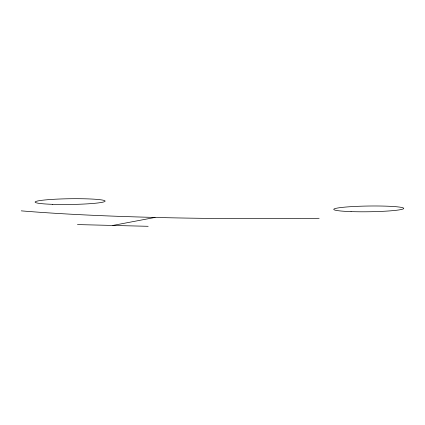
<?xml version="1.0" encoding="UTF-8"?>
<svg xmlns="http://www.w3.org/2000/svg" width="425" height="425" viewBox="0 0 425 425"><rect width="100%" height="100%" fill="white"/><g stroke="black" fill="none" stroke-linecap="round" stroke-linejoin="round"><path stroke-width="0.64" d="M112.811 225.441L155.077 217.441M77.462 224.581L148.16 226.302M319.148 218.291A398.013 32.613 -0.8 0 1 21.25 210.858M351.055 211.607A34.962 2.863 -0.8 0 0 403.75 208.431A34.962 2.863 -0.8 0 0 351.571 206.635A34.962 2.863 -0.8 0 0 351.055 211.607M52.408 204.319A34.962 2.863 -0.8 0 0 105.103 201.142A34.962 2.863 -0.8 0 0 52.923 199.346A34.962 2.863 -0.8 0 0 52.408 204.319"/></g></svg>
